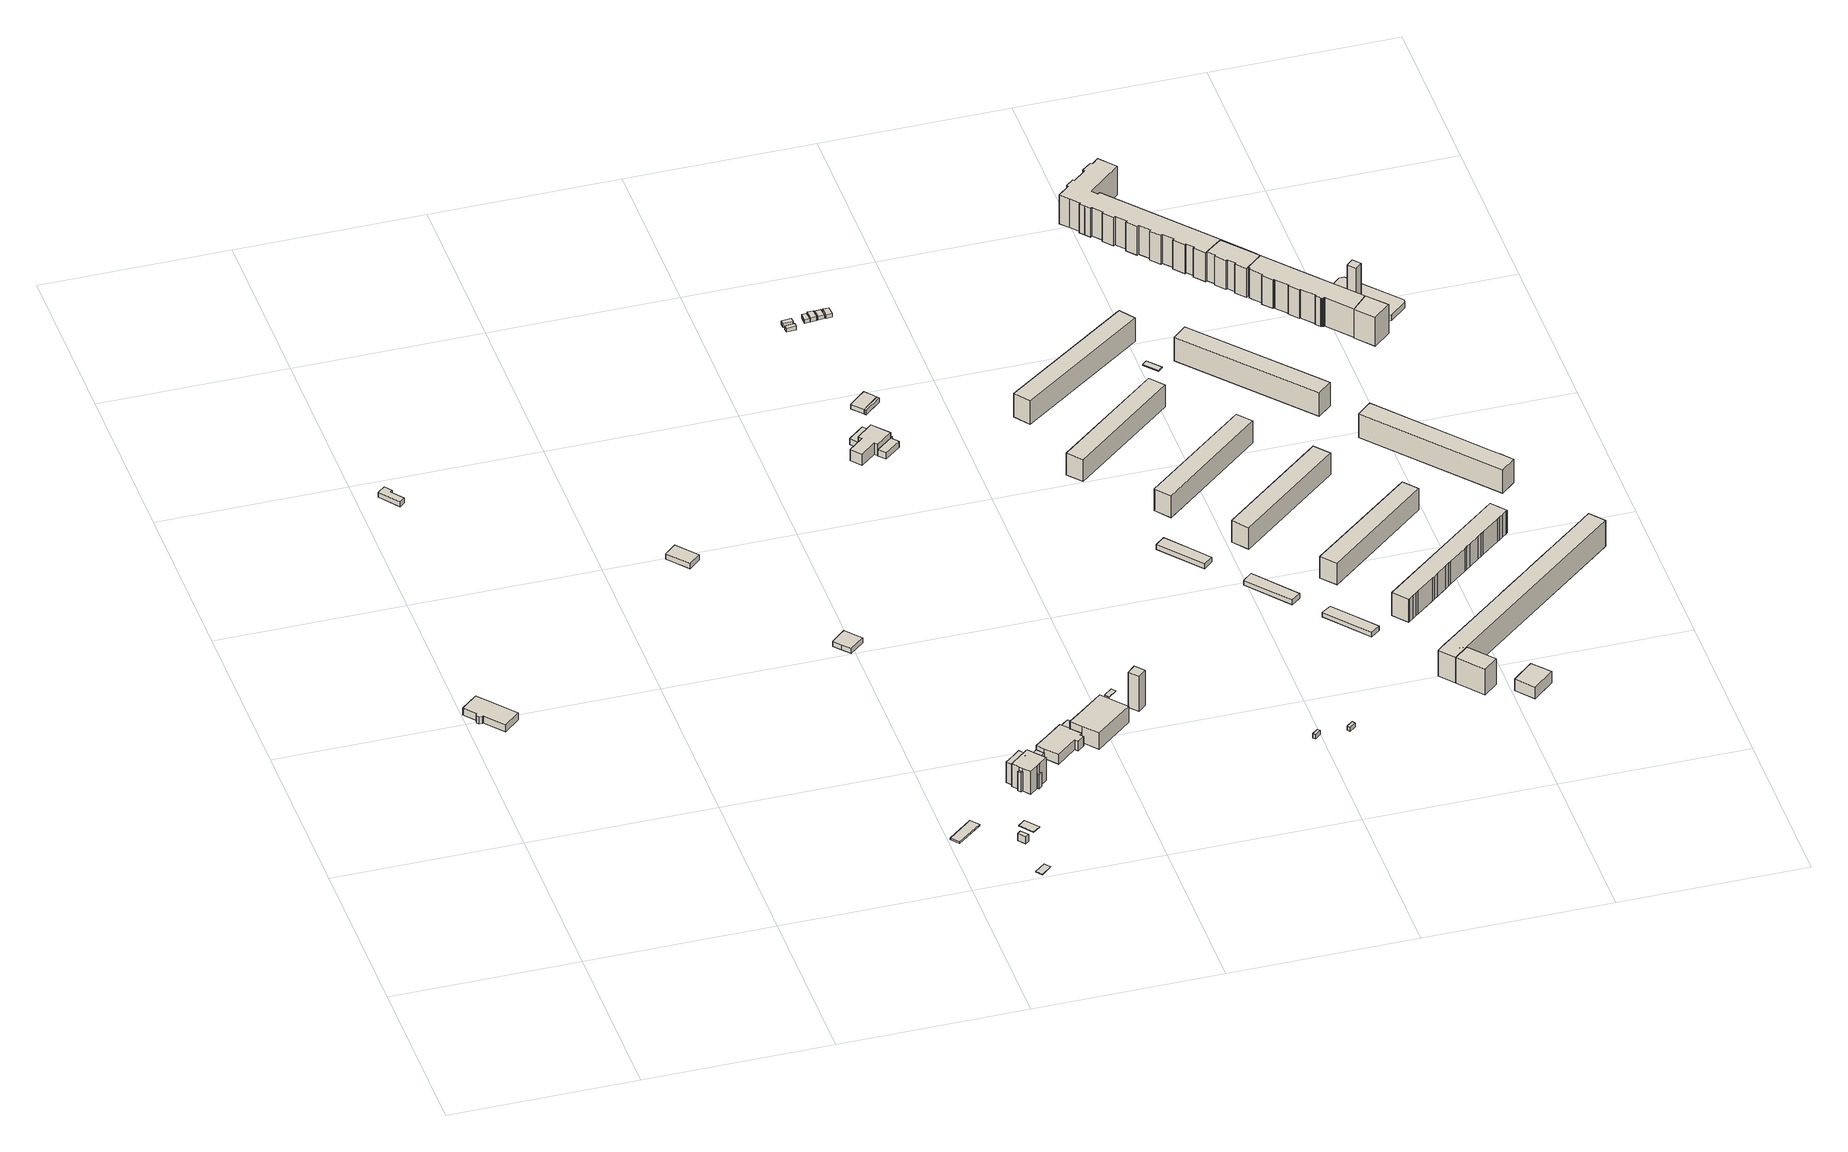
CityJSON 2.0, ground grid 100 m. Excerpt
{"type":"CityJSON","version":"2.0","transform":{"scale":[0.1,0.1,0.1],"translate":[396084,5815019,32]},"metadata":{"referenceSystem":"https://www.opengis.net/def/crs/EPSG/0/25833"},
"CityObjects":{
"building1":{"type":"Building","attributes":{"Gemeindeschluessel":"11000008","BezugspunktDach":"2200","function":"31001_2081","measuredHeight":5.72,"storeysAboveGround":1},"address":[{"country":"Germany","locality":"Berlin","thoroughfareNumber":"99","thoroughfareName":"Kiefholzstraße"}],"geometry":[{"type":"Solid","lod":"1","boundaries":[[[[0,1,2,3,4,5,6,7,8,9]],[[10,11,12,13,14,15,16,17,18,19]],[[10,19,9,8]],[[11,10,8,7]],[[12,11,7,6]],[[13,12,6,5]],[[14,13,5,4]],[[15,14,4,3]],[[16,15,3,2]],[[17,16,2,1]],[[18,17,1,0]],[[19,18,0,9]]]]}]},
"building2":{"type":"Building","attributes":{"Gemeindeschluessel":"11000009","BezugspunktDach":"2200","function":"31001_1310","measuredHeight":2.97,"storeysAboveGround":1},"address":[{"country":"Germany","locality":"Berlin","thoroughfareNumber":"350","thoroughfareName":"Kiefholzstraße"}],"geometry":[{"type":"Solid","lod":"1","boundaries":[[[[20,21,22,23,24,25]],[[26,27,28,29,30,31]],[[26,31,25,24]],[[27,26,24,23]],[[28,27,23,22]],[[29,28,22,21]],[[30,29,21,20]],[[31,30,20,25]]]]}]},
"building3":{"type":"Building","attributes":{"Gemeindeschluessel":"11000009","BezugspunktDach":"2200","function":"31001_2463","measuredHeight":0.88,"storeysAboveGround":1},"address":[{"country":"Germany","locality":"Berlin","thoroughfareNumber":"327 (1)","thoroughfareName":"Kiefholzstraße"}],"geometry":[{"type":"Solid","lod":"1","boundaries":[[[[32,33,34,35]],[[36,37,38,39]],[[36,39,35,34]],[[37,36,34,33]],[[38,37,33,32]],[[39,38,32,35]]]]}]},
"building4":{"type":"Building","attributes":{"Gemeindeschluessel":"11000009","BezugspunktDach":"2200","function":"31001_1310","measuredHeight":4.09,"storeysAboveGround":1},"address":[{"country":"Germany","locality":"Berlin","thoroughfareNumber":"338","thoroughfareName":"Kiefholzstraße"}],"geometry":[{"type":"Solid","lod":"1","boundaries":[[[[40,41,42,43]],[[44,45,46,47]],[[44,47,43,42]],[[45,44,42,41]],[[46,45,41,40]],[[47,46,40,43]]]]}]},
"building5":{"type":"Building","attributes":{"Gemeindeschluessel":"11000009","BezugspunktDach":"2200","function":"31001_2000","measuredHeight":0.109,"storeysAboveGround":1},"address":[{"country":"Germany","locality":"Berlin","thoroughfareNumber":"327 (8)","thoroughfareName":"Kiefholzstraße"}],"geometry":[{"type":"Solid","lod":"1","boundaries":[[[[48,49,50,51]],[[52,53,54,55]],[[52,55,51,50]],[[53,52,50,49]],[[54,53,49,48]],[[55,54,48,51]]]]}]},
"building6":{"type":"Building","attributes":{"Gemeindeschluessel":"11000009","BezugspunktDach":"2200","function":"31001_2000","measuredHeight":4.14,"storeysAboveGround":1},"address":[{"country":"Germany","locality":"Berlin","thoroughfareNumber":"327 (2)","thoroughfareName":"Kiefholzstraße"}],"geometry":[{"type":"Solid","lod":"1","boundaries":[[[[56,57,58,59]],[[60,61,62,63]],[[60,63,59,58]],[[61,60,58,57]],[[62,61,57,56]],[[63,62,56,59]]]]}]},
"building7":{"type":"Building","attributes":{"Gemeindeschluessel":"11000009","BezugspunktDach":"2200","function":"31001_2000","measuredHeight":0.298,"storeysAboveGround":1},"address":[{"country":"Germany","locality":"Berlin","thoroughfareNumber":"327 (3)","thoroughfareName":"Kiefholzstraße"}],"geometry":[{"type":"Solid","lod":"1","boundaries":[[[[64,65,66,67]],[[68,69,70,71]],[[68,71,67,66]],[[69,68,66,65]],[[70,69,65,64]],[[71,70,64,67]]]]}]},
"building8":{"type":"Building","attributes":{"Gemeindeschluessel":"11000009","BezugspunktDach":"2200","function":"31001_1310","measuredHeight":3.12,"storeysAboveGround":1},"address":[{"country":"Germany","locality":"Berlin","thoroughfareNumber":"333","thoroughfareName":"Kiefholzstraße"}],"geometry":[{"type":"Solid","lod":"1","boundaries":[[[[72,73,74,75,76,77,78,79]],[[80,81,82,83,84,85,86,87]],[[80,87,79,78]],[[81,80,78,77]],[[82,81,77,76]],[[83,82,76,75]],[[84,83,75,74]],[[85,84,74,73]],[[86,85,73,72]],[[87,86,72,79]]]]}]},
"building9":{"type":"Building","attributes":{"Gemeindeschluessel":"11000009","function":"31001_1010"},"address":[{"country":"Germany","locality":"Berlin","thoroughfareNumber":"327","thoroughfareName":"Kiefholzstraße"}],"children":["building9-1","building9-2","building9-3"]},
"building9-1":{"type":"BuildingPart","attributes":{"BezugspunktDach":"2200","measuredHeight":17.33,"storeysAboveGround":3},"parents":["building9"],"geometry":[{"type":"MultiSurface","lod":"1","boundaries":[[[88,89,90,91,92,93,94,95,96,97,98]],[[99,100,101,102,103,104,105,106,107,108,109]],[[99,109,98,97]],[[100,99,97,96]],[[110,111,112,96,95]],[[102,101,95,94]],[[103,102,94,93]],[[104,103,93,92]],[[105,104,92,91]],[[106,105,91,90]],[[107,106,90,89]],[[113,114,115,116,108,107,89,88]],[[109,108,88,98]],[[117,101,100,112,111,110]],[[116,115,114,113]]]}]},
"building9-2":{"type":"BuildingPart","attributes":{"BezugspunktDach":"2200","measuredHeight":14.43,"storeysAboveGround":3},"parents":["building9"],"geometry":[{"type":"Solid","lod":"1","boundaries":[[[[118,119,111,110,120,121,122,123]],[[124,125,126,101,100,127,99,128]],[[124,128,123,122]],[[125,124,122,121]],[[126,125,121,120]],[[101,126,120,110]],[[127,100,111,119]],[[99,127,119,118]],[[128,99,118,123]],[[100,101,110,111]]]]}]},
"building9-3":{"type":"BuildingPart","attributes":{"BezugspunktDach":"2200","measuredHeight":11.64,"storeysAboveGround":3},"parents":["building9"],"geometry":[{"type":"Solid","lod":"1","boundaries":[[[[129,114,113,130]],[[116,115,131,132]],[[116,132,130,113]],[[131,115,114,129]],[[132,131,129,130]],[[115,116,113,114]]]]}]},
"building10":{"type":"Building","attributes":{"Gemeindeschluessel":"11000009","BezugspunktDach":"2200","function":"51009_1610","measuredHeight":8.58,"storeysAboveGround":0},"address":[{"country":"Germany","locality":"Berlin"}],"geometry":[{"type":"Solid","lod":"1","boundaries":[[[[133,134,135,136]],[[137,138,139,140]],[[137,140,136,135]],[[138,137,135,134]],[[139,138,134,133]],[[140,139,133,136]]]]}]},
"building11":{"type":"Building","attributes":{"Gemeindeschluessel":"11000009","function":"31001_2000"},"address":[{"country":"Germany","locality":"Berlin","thoroughfareNumber":"327 (4)","thoroughfareName":"Kiefholzstraße"}],"children":["building11-1","building11-2","building11-3","building11-4"]},
"building11-1":{"type":"BuildingPart","attributes":{"BezugspunktDach":"2200","measuredHeight":13.68,"storeysAboveGround":1},"parents":["building11"],"geometry":[{"type":"MultiSurface","lod":"1","boundaries":[[[141,142,143,144,145,146]],[[147,148,149,150,151,152]],[[153,154,155,146,145]],[[148,147,145,144]],[[149,148,144,143]],[[150,149,143,142]],[[151,150,142,141]],[[156,157,141,146]],[[158,147,159,154,153]],[[160,159,152,155,154]],[[152,151,157,156]]]}]},
"building11-2":{"type":"BuildingPart","attributes":{"BezugspunktDach":"2200","measuredHeight":6.62,"storeysAboveGround":1},"parents":["building11"],"geometry":[{"type":"MultiSurface","lod":"1","boundaries":[[[155,154,153,161,162,163]],[[164,165,147,159,152,166]],[[164,166,163,162]],[[165,164,162,161]],[[147,165,161,153]],[[159,147,153,154]],[[152,159,154,155]],[[166,167,152,155,163]]]}]},
"building11-3":{"type":"BuildingPart","attributes":{"BezugspunktDach":"2200","measuredHeight":5.92,"storeysAboveGround":1},"parents":["building11"],"geometry":[{"type":"MultiSurface","lod":"1","boundaries":[[[168,169,170,171,172,173,157,174,175,176]],[[177,166,151,178,179,180,181,182,183,184]],[[177,184,176,175]],[[166,177,175,174]],[[166,174,156,155,163,166,167]],[[178,151,157,173]],[[179,178,173,172]],[[180,179,172,171]],[[181,180,171,170]],[[182,181,170,169]],[[183,182,169,168]],[[184,185,186,168,176]],[[151,152,156,157]],[[167,166,163,155,152]],[[183,186,185,184]]]}]},
"building11-4":{"type":"BuildingPart","attributes":{"BezugspunktDach":"2200","measuredHeight":3.41,"storeysAboveGround":1},"parents":["building11"],"geometry":[{"type":"MultiSurface","lod":"1","boundaries":[[[187,186,185,188,189]],[[190,184,183,191,192]],[[190,192,189,188]],[[184,190,188,185]],[[191,183,186,187]],[[192,191,187,189]],[[183,184,185,186,193]]]}]},
"building12":{"type":"Building","attributes":{"Gemeindeschluessel":"11000009","BezugspunktDach":"2200","function":"31001_2000","measuredHeight":0.18,"storeysAboveGround":1},"address":[{"country":"Germany","locality":"Berlin","thoroughfareNumber":"327 (9)","thoroughfareName":"Kiefholzstraße"}],"geometry":[{"type":"Solid","lod":"1","boundaries":[[[[194,195,196,197]],[[198,199,200,201]],[[198,201,197,196]],[[199,198,196,195]],[[200,199,195,194]],[[201,200,194,197]]]]}]},
"building13":{"type":"Building","attributes":{"Gemeindeschluessel":"11000009","BezugspunktDach":"2200","function":"31001_2000","measuredHeight":0.301,"storeysAboveGround":1},"address":[{"country":"Germany","locality":"Berlin","thoroughfareNumber":"327 (7)","thoroughfareName":"Kiefholzstraße"}],"geometry":[{"type":"Solid","lod":"1","boundaries":[[[[202,203,204,205]],[[206,207,208,209]],[[206,209,205,204]],[[207,206,204,203]],[[208,207,203,202]],[[209,208,202,205]]]]}]},
"building14":{"type":"Building","attributes":{"Gemeindeschluessel":"11000009","BezugspunktDach":"2200","function":"31001_2000","measuredHeight":21.66,"storeysAboveGround":1},"address":[{"country":"Germany","locality":"Berlin","thoroughfareNumber":"327 (6)","thoroughfareName":"Kiefholzstraße"}],"geometry":[{"type":"Solid","lod":"1","boundaries":[[[[210,211,212,213]],[[214,215,216,217]],[[214,217,213,212]],[[215,214,212,211]],[[216,215,211,210]],[[217,216,210,213]]]]}]},
"building15":{"type":"Building","attributes":{"name":"S-Bf. Plänterwald","Gemeindeschluessel":"11000009","function":"31001_3095"},"address":[{"country":"Germany","locality":"Berlin","thoroughfareNumber":"999","thoroughfareName":"Köpenicker Landstraße"}],"children":["building15-1","building15-2","building15-3"]},
"building15-1":{"type":"BuildingPart","attributes":{"BezugspunktDach":"2200","measuredHeight":7.02,"storeysAboveGround":2},"parents":["building15"],"geometry":[{"type":"MultiSurface","lod":"1","boundaries":[[[218,219,220,221,222,223,224,225]],[[226,227,228,229,230,231,232,233]],[[226,233,225,224]],[[227,226,224,223]],[[228,227,228,234,235,223,222]],[[229,228,222,221]],[[230,236,237,221,220]],[[231,230,220,219]],[[232,231,219,218]],[[233,232,218,225]],[[235,234,228,227]],[[229,238,237,236,230]]]}]},
"building15-2":{"type":"BuildingPart","attributes":{"BezugspunktDach":"2200","measuredHeight":3.62,"storeysAboveGround":2},"parents":["building15"],"geometry":[{"type":"Solid","lod":"1","boundaries":[[[[235,234,239,240]],[[241,228,227,242]],[[241,242,240,239]],[[228,241,239,234]],[[242,227,235,240]],[[228,234,235,227]]]]}]},
"building15-3":{"type":"BuildingPart","attributes":{"BezugspunktDach":"2200","measuredHeight":3.77,"storeysAboveGround":2},"parents":["building15"],"geometry":[{"type":"MultiSurface","lod":"1","boundaries":[[[243,244,237,236]],[[245,246,247,248]],[[245,248,236,230,229]],[[246,245,237,244]],[[247,246,244,243]],[[248,247,243,236]],[[229,230,236,237]]]}]},
"building16":{"type":"Building","attributes":{"Gemeindeschluessel":"11000009","BezugspunktDach":"2200","function":"51009_1610","measuredHeight":3.73,"storeysAboveGround":0},"address":[{"country":"Germany","locality":"Berlin"}],"geometry":[{"type":"Solid","lod":"1","boundaries":[[[[237,249,250,251]],[[252,253,245,254]],[[252,254,251,250]],[[253,252,250,249]],[[245,253,249,237]],[[254,245,237,251]]]]}]},
"building17":{"type":"Building","attributes":{"Gemeindeschluessel":"11000009","BezugspunktDach":"2200","function":"31001_2081","measuredHeight":2.9,"storeysAboveGround":1},"address":[{"country":"Germany","locality":"Berlin","thoroughfareNumber":"999 (1)","thoroughfareName":"Köpenicker Landstraße"}],"geometry":[{"type":"Solid","lod":"1","boundaries":[[[[255,256,257,258]],[[259,260,261,262]],[[259,262,258,257]],[[260,259,257,256]],[[261,260,256,255]],[[262,261,255,258]]]]}]},
"building18":{"type":"Building","attributes":{"Gemeindeschluessel":"11000009","BezugspunktDach":"2200","function":"51009_1610","measuredHeight":2.85,"storeysAboveGround":0},"address":[{"country":"Germany","locality":"Berlin"}],"geometry":[{"type":"Solid","lod":"1","boundaries":[[[[263,264,256,255]],[[265,266,267,268]],[[265,268,255,256]],[[266,265,256,264]],[[267,266,264,263]],[[268,267,263,255]]]]}]},
"building19":{"type":"Building","attributes":{"Gemeindeschluessel":"11000009","BezugspunktDach":"2200","function":"31001_2463","measuredHeight":2.33,"storeysAboveGround":1},"address":[{"country":"Germany","locality":"Berlin","thoroughfareNumber":"2 (43)","thoroughfareName":"Köpenicker Landstraße"}],"geometry":[{"type":"Solid","lod":"1","boundaries":[[[[269,270,271,272]],[[273,274,275,276]],[[273,276,272,271]],[[274,273,271,270]],[[275,274,270,269]],[[276,275,269,272]]]]}]},
"building20":{"type":"Building","attributes":{"Gemeindeschluessel":"11000009","BezugspunktDach":"2200","function":"31001_2463","measuredHeight":2.25,"storeysAboveGround":1},"address":[{"country":"Germany","locality":"Berlin","thoroughfareNumber":"2 (42)","thoroughfareName":"Köpenicker Landstraße"}],"geometry":[{"type":"Solid","lod":"1","boundaries":[[[[277,278,279,280]],[[281,282,283,284]],[[281,284,280,279]],[[282,281,279,278]],[[283,282,278,277]],[[284,283,277,280]]]]}]},
"building21":{"type":"Building","attributes":{"Gemeindeschluessel":"11000009","BezugspunktDach":"2200","function":"31001_2463","measuredHeight":2.25,"storeysAboveGround":1},"address":[{"country":"Germany","locality":"Berlin","thoroughfareNumber":"2 (104)","thoroughfareName":"Köpenicker Landstraße"}],"geometry":[{"type":"Solid","lod":"1","boundaries":[[[[285,286,287,288]],[[289,290,291,292]],[[289,292,288,287]],[[290,289,287,286]],[[291,290,286,285]],[[292,291,285,288]]]]}]},
"building22":{"type":"Building","attributes":{"Gemeindeschluessel":"11000009","BezugspunktDach":"2200","function":"31001_2463","measuredHeight":2.46,"storeysAboveGround":1},"address":[{"country":"Germany","locality":"Berlin","thoroughfareNumber":"2 (105)","thoroughfareName":"Köpenicker Landstraße"}],"geometry":[{"type":"Solid","lod":"1","boundaries":[[[[293,294,295,296]],[[297,298,299,300]],[[297,300,296,295]],[[298,297,295,294]],[[299,298,294,293]],[[300,299,293,296]]]]}]},
"building23":{"type":"Building","attributes":{"Gemeindeschluessel":"11000009","BezugspunktDach":"2200","function":"31001_2463","measuredHeight":2.47,"storeysAboveGround":1},"address":[{"country":"Germany","locality":"Berlin","thoroughfareNumber":"2 (106)","thoroughfareName":"Köpenicker Landstraße"}],"geometry":[{"type":"Solid","lod":"1","boundaries":[[[[301,302,303,304]],[[305,306,307,308]],[[305,308,304,303]],[[306,305,303,302]],[[307,306,302,301]],[[308,307,301,304]]]]}]},
"building24":{"type":"Building","attributes":{"Gemeindeschluessel":"11000009","BezugspunktDach":"2200","function":"31001_2463","measuredHeight":2.15,"storeysAboveGround":1},"address":[{"country":"Germany","locality":"Berlin","thoroughfareNumber":"2 (107)","thoroughfareName":"Köpenicker Landstraße"}],"geometry":[{"type":"Solid","lod":"1","boundaries":[[[[309,310,311,312]],[[313,314,315,316]],[[313,316,312,311]],[[314,313,311,310]],[[315,314,310,309]],[[316,315,309,312]]]]}]},
"building25":{"type":"Building","attributes":{"Gemeindeschluessel":"11000009","BezugspunktDach":"2200","function":"31001_2412","measuredHeight":2.53,"storeysAboveGround":1},"address":[{"country":"Germany","locality":"Berlin","thoroughfareNumber":"146 (97)","thoroughfareName":"Dammweg"}],"geometry":[{"type":"Solid","lod":"1","boundaries":[[[[317,318,319,320]],[[321,322,323,324]],[[321,324,320,319]],[[322,321,319,318]],[[323,322,318,317]],[[324,323,317,320]]]]}]},
"building26":{"type":"Building","attributes":{"Gemeindeschluessel":"11000009","BezugspunktDach":"2200","function":"31001_2412","measuredHeight":2.47,"storeysAboveGround":1},"address":[{"country":"Germany","locality":"Berlin","thoroughfareNumber":"146 (98)","thoroughfareName":"Dammweg"}],"geometry":[{"type":"Solid","lod":"1","boundaries":[[[[325,326,327,328]],[[329,330,331,332]],[[329,332,328,327]],[[330,329,327,326]],[[331,330,326,325]],[[332,331,325,328]]]]}]},
"building27":{"type":"Building","attributes":{"Gemeindeschluessel":"11000009","BezugspunktDach":"2200","function":"31001_2463","measuredHeight":2.88,"storeysAboveGround":1},"address":[{"country":"Germany","locality":"Berlin","thoroughfareNumber":"1 (1)","thoroughfareName":"Erich-Lodemann-Straße"}],"geometry":[{"type":"Solid","lod":"1","boundaries":[[[[333,334,335,336]],[[337,338,339,340]],[[337,340,336,335]],[[338,337,335,334]],[[339,338,334,333]],[[340,339,333,336]]]]}]},
"building28":{"type":"Building","attributes":{"Gemeindeschluessel":"11000009","BezugspunktDach":"2200","function":"31001_2463","measuredHeight":2.84,"storeysAboveGround":1},"address":[{"country":"Germany","locality":"Berlin","thoroughfareNumber":"1 (2)","thoroughfareName":"Erich-Lodemann-Straße"}],"geometry":[{"type":"Solid","lod":"1","boundaries":[[[[341,342,343,344]],[[345,346,347,348]],[[345,348,344,343]],[[346,345,343,342]],[[347,346,342,341]],[[348,347,341,344]]]]}]},
"building29":{"type":"Building","attributes":{"Gemeindeschluessel":"11000009","BezugspunktDach":"2200","function":"31001_1010","measuredHeight":13.33,"storeysAboveGround":4},"address":[{"country":"Germany","locality":"Berlin","thoroughfareNumber":"1, 3, 5, 7, 9","thoroughfareName":"Erich-Lodemann-Straße"}],"geometry":[{"type":"Solid","lod":"1","boundaries":[[[[349,350,351,352]],[[353,354,355,356]],[[353,356,352,351]],[[354,353,351,350]],[[355,354,350,349]],[[356,355,349,352]]]]}]},
"building30":{"type":"Building","attributes":{"Gemeindeschluessel":"11000009","BezugspunktDach":"2200","function":"31001_1010","measuredHeight":14.39,"storeysAboveGround":4},"address":[{"country":"Germany","locality":"Berlin","thoroughfareNumber":"38, 40, 42, 44, 46","thoroughfareName":"Köpenicker Landstraße"}],"geometry":[{"type":"Solid","lod":"1","boundaries":[[[[357,358,359,360,361,362]],[[363,364,365,366,367,368]],[[363,368,362,361]],[[364,363,361,360]],[[365,364,360,359]],[[366,365,359,358]],[[367,366,358,357]],[[368,367,357,362]]]]}]},
"building31":{"type":"Building","attributes":{"Gemeindeschluessel":"11000009","BezugspunktDach":"2200","function":"31001_2463","measuredHeight":2.76,"storeysAboveGround":1},"address":[{"country":"Germany","locality":"Berlin","thoroughfareNumber":"1 (3)","thoroughfareName":"Erich-Lodemann-Straße"}],"geometry":[{"type":"Solid","lod":"1","boundaries":[[[[369,370,371,372]],[[373,374,375,376]],[[373,376,372,371]],[[374,373,371,370]],[[375,374,370,369]],[[376,375,369,372]]]]}]},
"building32":{"type":"Building","attributes":{"Gemeindeschluessel":"11000009","BezugspunktDach":"2200","function":"31001_1010","measuredHeight":13.6,"storeysAboveGround":4},"address":[{"country":"Germany","locality":"Berlin","thoroughfareNumber":"11, 13, 15, 17, 19","thoroughfareName":"Erich-Lodemann-Straße"}],"geometry":[{"type":"Solid","lod":"1","boundaries":[[[[377,378,379,380]],[[381,382,383,384]],[[381,384,380,379]],[[382,381,379,378]],[[383,382,378,377]],[[384,383,377,380]]]]}]},
"building33":{"type":"Building","attributes":{"Gemeindeschluessel":"11000009","BezugspunktDach":"2200","function":"31001_1010","measuredHeight":13.31,"storeysAboveGround":4},"address":[{"country":"Germany","locality":"Berlin","thoroughfareNumber":"21, 23, 25, 27, 29","thoroughfareName":"Erich-Lodemann-Straße"}],"geometry":[{"type":"Solid","lod":"1","boundaries":[[[[385,386,387,388]],[[389,390,391,392]],[[389,392,388,387]],[[390,389,387,386]],[[391,390,386,385]],[[392,391,385,388]]]]}]},
"building34":{"type":"Building","attributes":{"Gemeindeschluessel":"11000009","BezugspunktDach":"2200","function":"31001_2600","measuredHeight":0.625,"storeysAboveGround":1},"address":[{"country":"Germany","locality":"Berlin","thoroughfareNumber":"48 (1)","thoroughfareName":"Köpenicker Landstraße"}],"geometry":[{"type":"Solid","lod":"1","boundaries":[[[[393,394,395,396]],[[397,398,399,400]],[[397,400,396,395]],[[398,397,395,394]],[[399,398,394,393]],[[400,399,393,396]]]]}]},
"building35":{"type":"Building","attributes":{"Gemeindeschluessel":"11000009","BezugspunktDach":"2200","function":"31001_1010","measuredHeight":13.22,"storeysAboveGround":4},"address":[{"country":"Germany","locality":"Berlin","thoroughfareNumber":"31, 33, 35, 37, 39","thoroughfareName":"Erich-Lodemann-Straße"}],"geometry":[{"type":"Solid","lod":"1","boundaries":[[[[401,402,403,404]],[[405,406,407,408]],[[405,408,404,403]],[[406,405,403,402]],[[407,406,402,401]],[[408,407,401,404]]]]}]},
"building36":{"type":"Building","attributes":{"Gemeindeschluessel":"11000009","BezugspunktDach":"2200","function":"31001_2000","measuredHeight":8,"storeysAboveGround":1},"address":[{"country":"Germany","locality":"Berlin","thoroughfareNumber":"43","thoroughfareName":"Erich-Lodemann-Straße"}],"geometry":[{"type":"Solid","lod":"1","boundaries":[[[[409,410,411,412,413]],[[414,415,416,417,418]],[[414,418,413,412]],[[415,414,412,411]],[[416,415,411,410]],[[417,416,410,409]],[[418,417,409,413]]]]}]},
"building37":{"type":"Building","attributes":{"Gemeindeschluessel":"11000009","BezugspunktDach":"2200","function":"31001_1010","measuredHeight":14.03,"storeysAboveGround":4},"address":[{"country":"Germany","locality":"Berlin","thoroughfareNumber":"130, 132, 134, 136, 138, 140","thoroughfareName":"Dammweg"}],"geometry":[{"type":"Solid","lod":"1","boundaries":[[[[419,420,421,422,423,424,425,426,427,428,429,430,431,432,433,434,435,436,437,438,439,440,441,442]],[[443,444,445,446,447,448,449,450,451,452,453,454,455,456,457,458,459,460,461,462,463,464,465,466]],[[443,466,442,441]],[[444,443,441,440]],[[445,444,440,439]],[[446,445,439,438]],[[447,446,438,437]],[[448,447,437,436]],[[449,448,436,435]],[[450,449,435,434]],[[451,450,434,433]],[[452,451,433,432]],[[453,452,432,431]],[[454,453,431,430]],[[455,454,430,429]],[[456,455,429,428]],[[457,456,428,427]],[[458,457,427,426]],[[459,458,426,425]],[[460,459,425,424]],[[461,460,424,423]],[[462,461,423,422]],[[463,462,422,421]],[[464,463,421,420]],[[465,464,420,419]],[[466,465,419,442]]]]}]},
"building38":{"type":"Building","attributes":{"Gemeindeschluessel":"11000009","BezugspunktDach":"2200","function":"31001_1010","measuredHeight":14.47,"storeysAboveGround":4},"address":[{"country":"Germany","locality":"Berlin","thoroughfareNumber":"48, 50, 52, 54, 56","thoroughfareName":"Köpenicker Landstraße"}],"geometry":[{"type":"Solid","lod":"1","boundaries":[[[[467,468,469,470,471]],[[472,473,474,475,476]],[[472,476,471,470]],[[473,472,470,469]],[[474,473,469,468]],[[475,474,468,467]],[[476,475,467,471]]]]}]},
"building39":{"type":"Building","attributes":{"Gemeindeschluessel":"11000009","function":"31001_1010"},"address":[{"country":"Germany","locality":"Berlin","thoroughfareNumber":"125, 127, 129, 131, 133, 135, 137, 139, 141, 143, 145","thoroughfareName":"Dammweg"},{"country":"Germany","locality":"Berlin","thoroughfareNumber":"41","thoroughfareName":"Erich-Lodemann-Straße"}],"children":["building39-1","building39-2"]},
"building39-1":{"type":"BuildingPart","attributes":{"BezugspunktDach":"2200","measuredHeight":18.4,"storeysAboveGround":4},"parents":["building39"],"geometry":[{"type":"Solid","lod":"1","boundaries":[[[[477,478,479,480,481,482,483,484,485,486,487,488,489,490,491,492,493,494,495,496,497,498,499,500,501]],[[502,503,504,505,506,507,508,509,510,511,512,513,514,515,516,517,518,519,520,521,522,523,524,525,526]],[[502,526,501,500]],[[503,502,500,499]],[[504,503,499,498]],[[505,504,498,497]],[[506,505,497,496]],[[507,506,496,495]],[[508,507,495,494]],[[509,508,494,493]],[[510,509,493,492]],[[511,510,492,491]],[[512,511,491,490]],[[513,512,490,489]],[[514,513,489,488]],[[515,514,488,487]],[[516,515,487,486]],[[517,516,486,485]],[[518,517,485,484]],[[519,518,484,483]],[[520,519,483,482]],[[521,520,482,481]],[[522,521,481,480]],[[523,522,480,479]],[[524,523,479,478]],[[525,524,478,477]],[[526,525,477,501]]]]}]},
"building39-2":{"type":"BuildingPart","attributes":{"BezugspunktDach":"2200","measuredHeight":18.25,"storeysAboveGround":4},"parents":["building39"],"geometry":[{"type":"Solid","lod":"1","boundaries":[[[[527,528,529,530,531]],[[532,524,533,534,525]],[[532,525,531,530]],[[524,532,530,529]],[[533,524,529,528]],[[534,533,528,527]],[[525,534,527,531]]]]}]},
"building40":{"type":"Building","attributes":{"Gemeindeschluessel":"11000009","function":"31001_1010"},"address":[{"country":"Germany","locality":"Berlin","thoroughfareNumber":"29, 31, 33, 35, 37, 39, 41, 43, 45, 47, 49, 51, 53, 55","thoroughfareName":"Köpenicker Landstraße"}],"children":["building40-1","building40-2","building40-3","building40-4","building40-5","building40-6","building40-7"]},
"building40-1":{"type":"BuildingPart","attributes":{"BezugspunktDach":"2200","measuredHeight":17.84,"storeysAboveGround":4},"parents":["building40"],"geometry":[{"type":"MultiSurface","lod":"1","boundaries":[[[535,536,537,538,539,540,541,542,543,544,545,546,547,548,549,550,551,552,553,554,555,556,557,558,559,560,561,562,563,564,565,566,567,568,569,570,571,572,573,574,575,576,577,578,579,580,581,582,583,584,585,586,587,588,589,590,591,592,593,594,595,596,597,598,599,600,601,602,603,604,605,606,607,608,609,610,611,612],[613,614,561]],[[615,616,617,618,619,620,621,622,623,624,625,626,627,628,629,630,631,632,633,634,635,636,637,638,639,640,641,642,643,644,645,646,647,648,649,650,651,652,653,654,655,656,657,658,659,660,661,662,663,664,665,666,667,668,669,670,671,672,673,674,675,676,677,678,679,680,681,682,683,684,685,686,687,688,689,690,691,692],[693,694,665]],[[615,692,612,611]],[[616,615,611,610]],[[617,616,610,609]],[[618,617,609,608]],[[619,618,608,607]],[[620,619,607,606]],[[621,620,606,605]],[[622,621,605,604]],[[623,622,604,603]],[[624,623,603,602]],[[625,624,602,601]],[[626,625,601,600]],[[627,626,600,599]],[[628,627,599,598]],[[629,628,598,597]],[[630,629,597,596]],[[631,630,596,595]],[[632,631,595,594]],[[633,632,594,593]],[[634,633,593,592]],[[635,634,592,591]],[[636,635,591,590]],[[637,636,590,589]],[[638,637,589,588]],[[639,638,588,587]],[[640,639,587,586]],[[641,640,586,585]],[[642,641,585,584]],[[643,642,584,583]],[[644,643,583,582]],[[645,644,582,581]],[[646,645,581,580]],[[647,646,580,579]],[[648,647,579,578]],[[649,648,578,577]],[[650,649,577,576]],[[651,650,576,575]],[[652,651,575,574]],[[653,652,574,573]],[[654,653,573,572]],[[655,654,572,571]],[[656,655,571,570]],[[657,656,570,569]],[[658,657,569,568]],[[659,658,568,567]],[[660,659,567,566]],[[661,660,566,565]],[[662,661,565,564]],[[663,662,564,563]],[[664,663,563,562]],[[665,664,562,561]],[[666,665,561,560]],[[667,666,560,559]],[[668,667,559,558]],[[669,668,558,557]],[[670,669,557,556]],[[671,670,556,555]],[[672,671,555,554]],[[673,672,554,553]],[[674,673,553,552]],[[675,674,552,551]],[[676,675,551,550]],[[677,676,550,549]],[[678,677,549,548]],[[679,678,548,547]],[[680,679,547,546]],[[681,680,546,545]],[[682,681,545,544]],[[683,682,544,543]],[[684,683,543,542]],[[685,684,542,541]],[[686,685,541,540]],[[687,686,540,539]],[[688,687,539,538]],[[689,688,538,537]],[[690,689,537,536]],[[691,690,536,535]],[[692,691,535,612]],[[695,696,697]]]}]},
"building40-2":{"type":"BuildingPart","attributes":{"BezugspunktDach":"2200","measuredHeight":16.08,"storeysAboveGround":4},"parents":["building40"],"geometry":[{"type":"MultiSurface","lod":"1","boundaries":[[[698,699,700,701]],[[628,629,630,702]],[[628,702,701,700]],[[629,628,700,699]],[[630,629,699,698]],[[702,630,698,701,703]]]}]},
"building40-3":{"type":"BuildingPart","attributes":{"BezugspunktDach":"2200","measuredHeight":20.41,"storeysAboveGround":4},"parents":["building40"],"geometry":[{"type":"MultiSurface","lod":"1","boundaries":[[[704,705,706,707,708,709,710,711,712,713,714,715,716,717]],[[693,702,630,631,718,657,658,659,660,661,662,663,664,665]],[[614,561,665,717,716]],[[702,694,613,614,693,716,715]],[[698,701,715,714]],[[631,630,714,713]],[[719,720,631,713,712]],[[657,721,719,718,712,711]],[[658,657,711,710]],[[659,658,710,709]],[[660,659,709,708]],[[661,660,708,707]],[[662,661,707,706]],[[663,662,706,705]],[[664,663,705,704]],[[665,664,704,717]],[[693,665,561,614]],[[722,693,614,613,694]],[[630,702,701,698]],[[718,631,720,719]],[[718,719,721,657]]]}]},
"building40-4":{"type":"BuildingPart","attributes":{"BezugspunktDach":"2200","measuredHeight":19.13,"storeysAboveGround":4},"parents":["building40"],"geometry":[{"type":"MultiSurface","lod":"1","boundaries":[[[723,724,725,726,727]],[[637,633,634,635,636]],[[637,636,727,726]],[[728,729,637,726,725]],[[634,633,725,724]],[[635,634,724,723]],[[636,635,723,727]],[[633,730,637,729,728]]]}]},
"building40-5":{"type":"BuildingPart","attributes":{"BezugspunktDach":"2200","measuredHeight":18.65,"storeysAboveGround":4},"parents":["building40"],"geometry":[{"type":"Solid","lod":"1","boundaries":[[[[731,732,733,734,735,736,737,738,739]],[[689,690,740,741,625,626,742,687,688]],[[689,688,739,738]],[[690,689,738,737]],[[741,740,736,735]],[[625,741,735,734]],[[626,625,734,733]],[[742,626,733,732]],[[687,742,732,731]],[[688,687,731,739]],[[740,690,737,736]]]]}]},
"building40-6":{"type":"BuildingPart","attributes":{"BezugspunktDach":"2200","measuredHeight":18.7,"storeysAboveGround":4},"parents":["building40"],"geometry":[{"type":"Solid","lod":"1","boundaries":[[[[743,737,734,744,745,746,747,748,749,750,751,752,753,754]],[[615,616,617,618,619,620,621,622,623,624,625,690,691,692]],[[615,692,754,753]],[[616,615,753,752]],[[617,616,752,751]],[[618,617,751,750]],[[619,618,750,749]],[[620,619,749,748]],[[621,620,748,747]],[[622,621,747,746]],[[623,622,746,745]],[[624,623,745,744]],[[625,624,744,734]],[[690,625,734,737],[740,690,737,736]],[[691,690,737,743]],[[692,691,743,754]],[[737,690,740,736]]]]}]},
"building40-7":{"type":"BuildingPart","attributes":{"BezugspunktDach":"2200","measuredHeight":17.36,"storeysAboveGround":4},"parents":["building40"],"geometry":[{"type":"MultiSurface","lod":"1","boundaries":[[[755,756,757,758,759,760,761,762,763,764,765,766,767,768,769,770,771,729,728,772,720,721,773,774]],[[656,657,631,632,633,637,638,639,640,641,642,643,644,645,646,647,648,649,650,651,652,653,654,655]],[[656,655,774,773]],[[657,656,773,721]],[[632,631,720,772]],[[633,632,772,728]],[[638,637,729,771]],[[639,638,771,770]],[[640,639,770,769]],[[641,640,769,768]],[[642,641,768,767]],[[643,642,767,766]],[[644,643,766,765]],[[645,644,765,764]],[[646,645,764,763]],[[647,646,763,762]],[[648,647,762,761]],[[649,648,761,760]],[[650,649,760,759]],[[651,650,759,758]],[[652,651,758,757]],[[653,652,757,756]],[[654,653,756,755]],[[655,654,755,774]],[[718,719,720,631]],[[775,657,721,719,776,718]],[[633,728,729,637]]]}]},
"building41":{"type":"Building","attributes":{"Gemeindeschluessel":"11000009","BezugspunktDach":"2200","function":"31001_1010","measuredHeight":14.48,"storeysAboveGround":4},"address":[{"country":"Germany","locality":"Berlin","thoroughfareNumber":"58, 60, 62, 64, 66","thoroughfareName":"Köpenicker Landstraße"}],"geometry":[{"type":"Solid","lod":"1","boundaries":[[[[777,778,779,780,781,782,783]],[[784,785,786,787,788,789,790]],[[784,790,783,782]],[[785,784,782,781]],[[786,785,781,780]],[[787,786,780,779]],[[788,787,779,778]],[[789,788,778,777]],[[790,789,777,783]]]]}]},
"building42":{"type":"Building","attributes":{"Gemeindeschluessel":"11000009","BezugspunktDach":"2200","function":"31001_2000","measuredHeight":28.86,"storeysAboveGround":1},"address":[{"country":"Germany","locality":"Berlin","thoroughfareNumber":"29 (2)","thoroughfareName":"Köpenicker Landstraße"}],"geometry":[{"type":"Solid","lod":"1","boundaries":[[[[791,792,793,794]],[[795,796,797,798]],[[795,798,794,793]],[[796,795,793,792]],[[797,796,792,791]],[[798,797,791,794]]]]}]},
"building43":{"type":"Building","attributes":{"Gemeindeschluessel":"11000009","BezugspunktDach":"2200","function":"31001_2000","measuredHeight":3.31,"storeysAboveGround":1},"address":[{"country":"Germany","locality":"Berlin","thoroughfareNumber":"29 (1)","thoroughfareName":"Köpenicker Landstraße"}],"geometry":[{"type":"Solid","lod":"1","boundaries":[[[[799,800,801,802,803,804,805,806,807,808,809,810,811]],[[812,813,814,815,816,817,818,819,820,821,822,823,824]],[[812,824,811,810]],[[813,812,810,809]],[[814,813,809,808]],[[815,814,808,807]],[[816,815,807,806]],[[817,816,806,805]],[[818,817,805,804]],[[819,818,804,803]],[[820,819,803,802]],[[821,820,802,801]],[[822,821,801,800]],[[823,822,800,799]],[[824,823,799,811]]]]}]}
},
"vertices":[
[60,2007,56],[55,2003,56],[54,1987,56],[64,1975,56],[80,1974,56],[84,1978,56],[170,1878,56],[257,1953,56],[95,2143,56],[7,2068,56],[95,2143,12],[257,1953,12],[170,1878,12],[84,1978,12],[80,1974,12],[64,1975,12],[54,1987,12],[55,2003,12],[60,2007,12],[7,2068,12],
[196,3774,37],[225,3798,37],[173,3866,37],[186,3876,37],[156,3914,37],[115,3880,37],[156,3914,7],[186,3876,7],[173,3866,7],[225,3798,7],[196,3774,7],[115,3880,7],
[2045,369,26],[2180,478,26],[2144,522,26],[2011,412,26],[2144,522,17],[2180,478,17],[2045,369,17],[2011,412,17],
[1417,2885,41],[1480,2939,41],[1387,3049,41],[1323,2995,41],[1387,3049,8],[1480,2939,8],[1417,2885,8],[1323,2995,8],
[2363,9,20],[2420,57,20],[2394,88,20],[2337,42,20],[2394,88,18],[2420,57,18],[2363,9,18],[2337,42,18],
[2355,271,60],[2375,288,60],[2344,326,60],[2325,310,60],[2344,326,18],[2375,288,18],[2355,271,18],[2325,310,18],
[2420,350,20],[2459,382,20],[2402,453,20],[2364,421,20],[2402,453,17],[2459,382,17],[2420,350,17],[2364,421,17],
[1942,2043,40],[1979,2001,40],[2057,2068,40],[2026,2103,40],[1985,2151,40],[1971,2139,40],[1921,2095,40],[1907,2084,40],[1921,2095,9],[1971,2139,9],[1985,2151,9],[2026,2103,9],[2057,2068,9],[1979,2001,9],[1942,2043,9],[1907,2084,9],
[2451,705,156],[2464,689,156],[2494,651,156],[2538,687,156],[2556,702,156],[2599,738,156],[2527,825,156],[2517,818,156],[2517,817,156],[2432,747,156],[2423,740,156],[2432,747,15],[2517,817,15],[2517,818,15],[2527,825,15],[2599,738,15],[2556,702,15],[2538,687,15],[2494,651,15],[2464,689,15],[2451,705,15],[2423,740,15],[2517,818,142],[2517,817,142],[2517,817,47],[2451,705,134],[2464,689,134],[2464,689,17],[2451,705,17],[2517,818,41],
[2432,747,142],[2495,758,142],[2491,848,142],[2453,816,142],[2449,813,142],[2407,778,142],[2449,813,15],[2453,816,15],[2491,848,15],[2495,758,15],[2407,778,15],
[2454,681,134],[2441,697,134],[2454,681,17],[2441,697,17],
[2545,679,104],[2563,694,104],[2556,702,104],[2538,687,104],[2556,702,18],[2563,694,18],[2545,679,18],[2538,687,18],
[2855,978,117],[2921,901,117],[3121,1068,117],[3011,1197,117],[2859,1072,117],[2809,1032,117],[2859,1072,16],[3011,1197,16],[3121,1068,16],[2921,901,16],[2855,978,16],[2809,1032,16],[2859,1072,62],[2834,1052,62],[2809,1032,62],[2809,1032,75],[2855,978,75],[2859,1072,26],[2834,1052,16],[2834,1052,33],
[2823,1118,62],[2797,1097,62],[2771,1076,62],[2797,1097,16],[2823,1118,16],[2771,1076,16],[2790,1054,16],
[2641,910,75],[2696,844,75],[2805,936,75],[2818,919,75],[2854,950,75],[2841,967,75],[2771,1076,75],[2685,1006,75],[2611,946,75],[2685,1006,16],[2841,967,16],[2854,950,16],[2818,919,16],[2805,936,16],[2696,844,16],[2641,910,16],[2611,946,16],[2611,946,50],[2641,910,50],
[2610,883,50],[2609,944,50],[2579,920,50],[2609,944,16],[2610,883,16],[2579,920,16],[2641,910,40],
[2878,1114,19],[2909,1140,19],[2889,1163,19],[2860,1137,19],[2889,1163,17],[2909,1140,17],[2878,1114,17],[2860,1137,17],
[3087,1292,19],[3132,1329,19],[3115,1349,19],[3070,1312,19],[3115,1349,16],[3132,1329,16],[3087,1292,16],[3070,1312,16],
[3196,1136,234],[3238,1176,234],[3197,1224,234],[3153,1184,234],[3197,1224,18],[3238,1176,18],[3196,1136,18],[3153,1184,18],
[2457,3412,101],[2540,3482,101],[2552,3468,101],[2640,3540,101],[2565,3628,101],[2479,3554,101],[2494,3536,101],[2412,3468,101],[2494,3536,31],[2479,3554,31],[2565,3628,31],[2640,3540,31],[2552,3468,31],[2540,3482,31],[2457,3412,31],[2412,3468,31],[2565,3628,67],[2479,3554,67],[2552,3468,68],[2640,3540,68],[2640,3540,35],
[2533,3666,67],[2446,3594,67],[2533,3666,31],[2446,3594,31],
[2585,3430,68],[2672,3502,68],[2640,3540,30],[2672,3502,30],[2585,3430,30],[2552,3468,30],
[2652,3548,68],[2576,3637,68],[2565,3628,68],[2576,3637,30],[2652,3548,30],[2565,3628,30],
[2585,3812,58],[2675,3891,58],[2625,3949,58],[2535,3870,58],[2625,3949,29],[2675,3891,29],[2585,3812,29],[2535,3870,29],
[2593,3802,58],[2684,3880,58],[2675,3891,30],[2684,3880,30],[2593,3802,30],[2585,3812,30],
[2412,4559,48],[2463,4564,48],[2461,4587,48],[2409,4582,48],[2461,4587,25],[2463,4564,25],[2412,4559,25],[2409,4582,25],
[2407,4601,48],[2459,4606,48],[2457,4630,48],[2405,4626,48],[2457,4630,25],[2459,4606,25],[2407,4601,25],[2405,4626,25],
[2518,4601,48],[2543,4603,48],[2539,4649,48],[2515,4648,48],[2539,4649,26],[2543,4603,26],[2518,4601,26],[2515,4648,26],
[2549,4603,51],[2579,4605,51],[2576,4655,51],[2546,4653,51],[2576,4655,26],[2579,4605,26],[2549,4603,26],[2546,4653,26],
[2588,4606,48],[2620,4609,48],[2616,4658,48],[2584,4655,48],[2616,4658,27],[2620,4609,27],[2588,4606,27],[2584,4655,27],
[2630,4609,47],[2662,4611,47],[2658,4661,47],[2626,4659,47],[2658,4661,26],[2662,4611,26],[2630,4609,26],[2626,4659,26],
[3962,675,44],[3994,702,44],[3983,715,44],[3950,688,44],[3983,715,19],[3994,702,19],[3962,675,19],[3950,688,19],
[4143,685,43],[4176,713,43],[4164,727,43],[4131,700,43],[4164,727,18],[4176,713,18],[4143,685,18],[4131,700,18],
[3834,2151,45],[3884,2194,45],[3703,2413,45],[3652,2370,45],[3703,2413,16],[3884,2194,16],[3834,2151,16],[3652,2370,16],
[4164,1749,45],[4213,1789,45],[4031,2014,45],[3981,1971,45],[4031,2014,16],[4213,1789,16],[4164,1749,16],[3981,1971,16],
[3464,2993,153],[4024,3456,153],[3960,3533,153],[3400,3069,153],[3960,3533,19],[4024,3456,19],[3464,2993,19],[3400,3069,19],
[3346,3510,163],[4033,4005,163],[3979,4079,163],[3974,4085,163],[3966,4079,163],[3287,3592,163],[3966,4079,19],[3974,4085,19],[3979,4079,19],[4033,4005,19],[3346,3510,19],[3287,3592,19],
[4462,1385,46],[4511,1425,46],[4328,1647,46],[4276,1612,46],[4328,1647,18],[4511,1425,18],[4462,1385,18],[4276,1612,18],
[3795,2592,153],[4352,3055,153],[4289,3131,153],[3732,2670,153],[4289,3131,17],[4352,3055,17],[3795,2592,17],[3732,2670,17],
[4087,2236,152],[4644,2698,152],[4578,2777,152],[4022,2316,152],[4578,2777,19],[4644,2698,19],[4087,2236,19],[4022,2316,19],
[4074,3743,23],[4098,3763,23],[4038,3832,23],[4014,3812,23],[4038,3832,17],[4098,3763,17],[4074,3743,17],[4014,3812,17],
[4420,1836,152],[4976,2300,152],[4914,2374,152],[4353,1913,152],[4914,2374,20],[4976,2300,20],[4420,1836,20],[4353,1913,20],
[5087,675,91],[5201,774,91],[5162,819,91],[5122,865,91],[5010,767,91],[5122,865,20],[5162,819,20],[5201,774,20],[5087,675,20],[5010,767,20],
[4670,1446,159],[4675,1451,159],[4699,1471,159],[4721,1489,159],[4734,1499,159],[4832,1580,159],[4845,1591,159],[4866,1608,159],[4921,1654,159],[4943,1672,159],[4956,1683,159],[5054,1764,159],[5066,1774,159],[5088,1792,159],[5143,1838,159],[5164,1855,159],[5178,1866,159],[5275,1946,159],[5288,1957,159],[5309,1975,159],[5333,1994,159],[5339,1999,159],[5275,2077,159],[4606,1524,159],[5275,2077,18],[5339,1999,18],[5333,1994,18],[5309,1975,18],[5288,1957,18],[5275,1946,18],[5178,1866,18],[5164,1855,18],[5143,1838,18],[5088,1792,18],[5066,1774,18],[5054,1764,18],[4956,1683,18],[4943,1672,18],[4921,1654,18],[4866,1608,18],[4845,1591,18],[4832,1580,18],[4734,1499,18],[4721,1489,18],[4699,1471,18],[4675,1451,18],[4670,1446,18],[4606,1524,18],
[4726,3165,163],[4801,3232,163],[4751,3289,163],[4246,3866,163],[4172,3800,163],[4246,3866,19],[4751,3289,19],[4801,3232,19],[4726,3165,19],[4172,3800,19],
[4749,908,180],[4826,972,180],[5771,1755,180],[5707,1833,180],[5666,1799,180],[5657,1791,180],[5635,1773,180],[5575,1723,180],[5560,1711,180],[5526,1683,180],[5474,1640,180],[5469,1636,180],[5415,1592,180],[5386,1567,180],[5377,1560,180],[5299,1496,180],[5285,1484,180],[5226,1435,180],[5119,1347,180],[5116,1344,180],[5101,1332,180],[5065,1302,180],[4744,1037,180],[4736,1031,180],[4683,987,180],[4736,1031,20],[4744,1037,20],[5065,1302,20],[5101,1332,20],[5116,1344,20],[5119,1347,20],[5226,1435,20],[5285,1484,20],[5299,1496,20],[5377,1560,20],[5386,1567,20],[5415,1592,20],[5469,1636,20],[5474,1640,20],[5526,1683,20],[5560,1711,20],[5575,1723,20],[5635,1773,20],[5657,1791,20],[5666,1799,20],[5707,1833,20],[5771,1755,20],[4826,972,20],[4749,908,20],[4683,987,20],
[4861,773,179],[4937,840,179],[4826,972,179],[4756,978,179],[4749,908,179],[4756,978,20],[4937,840,20],[4861,773,20],
[3987,4977,197],[4025,4932,197],[4028,4929,197],[4022,4924,197],[4042,4900,197],[4065,4873,197],[4073,4881,197],[4117,4830,197],[4110,4823,197],[4153,4772,197],[4162,4778,197],[4207,4726,197],[4199,4718,197],[4243,4668,197],[4251,4674,197],[4297,4622,197],[4289,4614,197],[4334,4563,197],[4341,4570,197],[4386,4519,197],[4378,4512,197],[4424,4458,197],[4430,4466,197],[4463,4428,197],[4456,4421,197],[4503,4367,197],[4510,4373,197],[4543,4337,197],[4537,4330,197],[4580,4277,197],[4588,4283,197],[4620,4246,197],[4614,4239,197],[4658,4186,197],[4670,4197,197],[4676,4189,197],[4670,4181,197],[4720,4121,197],[4714,4114,197],[4759,4064,197],[4762,4067,197],[4767,4062,197],[4819,4003,197],[4816,4000,197],[4860,3949,197],[4864,3952,197],[4923,3886,197],[4919,3883,197],[4941,3857,197],[4945,3856,197],[4949,3855,197],[4952,3855,197],[4956,3855,197],[4960,3856,197],[5073,3726,197],[5070,3722,197],[5152,3629,197],[5244,3709,197],[5155,3810,197],[4937,4058,197],[4754,4270,197],[4737,4290,197],[4740,4293,197],[4605,4449,197],[4143,4984,197],[4132,4975,197],[4108,5005,197],[4287,5162,197],[4213,5249,197],[4176,5215,197],[4167,5223,197],[4117,5181,197],[4124,5173,197],[4054,5112,197],[4046,5119,197],[4004,5084,197],[4011,5075,197],[3948,5022,197],[4593,4439,197],[4555,4409,197],[4011,5075,19],[4004,5084,19],[4046,5119,19],[4054,5112,19],[4124,5173,19],[4117,5181,19],[4167,5223,19],[4176,5215,19],[4213,5249,19],[4287,5162,19],[4108,5005,19],[4132,4975,19],[4143,4984,19],[4605,4449,19],[4740,4293,19],[4737,4290,19],[4754,4270,19],[4937,4058,19],[5155,3810,19],[5244,3709,19],[5152,3629,19],[5070,3722,19],[5073,3726,19],[4960,3856,19],[4956,3855,19],[4952,3855,19],[4949,3855,19],[4945,3856,19],[4941,3857,19],[4919,3883,19],[4923,3886,19],[4864,3952,19],[4860,3949,19],[4816,4000,19],[4819,4003,19],[4767,4062,19],[4762,4067,19],[4759,4064,19],[4714,4114,19],[4720,4121,19],[4670,4181,19],[4676,4189,19],[4670,4197,19],[4658,4186,19],[4614,4239,19],[4620,4246,19],[4588,4283,19],[4580,4277,19],[4537,4330,19],[4543,4337,19],[4510,4373,19],[4503,4367,19],[4456,4421,19],[4463,4428,19],[4430,4466,19],[4424,4458,19],[4378,4512,19],[4386,4519,19],[4341,4570,19],[4334,4563,19],[4289,4614,19],[4297,4622,19],[4251,4674,19],[4243,4668,19],[4199,4718,19],[4207,4726,19],[4162,4778,19],[4153,4772,19],[4110,4823,19],[4117,4830,19],[4073,4881,19],[4065,4873,19],[4042,4900,19],[4022,4924,19],[4028,4929,19],[4025,4932,19],[3987,4977,19],[3948,5022,19],[4555,4409,19],[4593,4439,19],[4512,4375,19],[4530,4389,19],[4551,4406,19],
[4737,4290,180],[4740,4293,180],[4605,4449,180],[4601,4445,180],[4601,4445,19],[4601,4445,75],
[4543,4337,198],[4537,4330,198],[4580,4277,198],[4588,4283,198],[4620,4246,198],[4614,4239,198],[4658,4186,198],[4670,4197,198],[4710,4231,198],[4754,4270,198],[4737,4290,198],[4601,4445,198],[4555,4409,198],[4510,4373,198],[4710,4231,19],[4710,4231,192],[4754,4270,192],[4670,4197,192],[4574,4424,19],
[5152,3629,195],[5244,3709,195],[5155,3810,195],[5073,3726,195],[5070,3722,195],[5155,3810,192],[5073,3726,192],[5149,3804,19],
[4042,4900,188],[4092,4941,188],[4132,4975,188],[4108,5005,188],[4031,5014,188],[4028,4934,188],[4025,4932,188],[4028,4929,188],[4022,4924,188],[4028,4934,19],[4031,5014,19],[4092,4941,19],
[3987,4977,188],[4287,5162,188],[4213,5249,188],[4176,5215,188],[4167,5223,188],[4117,5181,188],[4124,5173,188],[4054,5112,188],[4046,5119,188],[4004,5084,188],[4011,5075,188],[3948,5022,188],
[4720,4121,192],[4714,4114,192],[4759,4064,192],[4762,4067,192],[4767,4062,192],[4819,4003,192],[4816,4000,192],[4860,3949,192],[4864,3952,192],[4923,3886,192],[4919,3883,192],[4941,3857,192],[4945,3856,192],[4949,3855,192],[4952,3855,192],[4956,3855,192],[4960,3856,192],[4937,4058,192],[4676,4189,192],[4670,4181,192],[4700,4223,19],[4710,4231,124],
[5410,2311,165],[5486,2377,165],[5437,2435,165],[5423,2450,165],[5394,2484,165],[4939,3014,165],[4861,2946,165],[4939,3014,20],[5394,2484,20],[5423,2450,20],[5437,2435,20],[5486,2377,20],[5410,2311,20],[4861,2946,20],
[5133,3891,313],[5166,3923,313],[5133,3961,313],[5097,3931,313],[5133,3961,24],[5166,3923,24],[5133,3891,24],[5097,3931,24],
[5049,4056,53],[5112,3984,53],[5123,3993,53],[5198,3907,53],[5188,3898,53],[5264,3807,53],[5289,3804,53],[5379,3883,53],[5383,3904,53],[5153,4165,53],[5127,4166,53],[5041,4091,53],[5041,4066,53],[5041,4091,20],[5127,4166,20],[5153,4165,20],[5383,3904,20],[5379,3883,20],[5289,3804,20],[5264,3807,20],[5188,3898,20],[5198,3907,20],[5123,3993,20],[5112,3984,20],[5049,4056,20],[5041,4066,20]
]}
